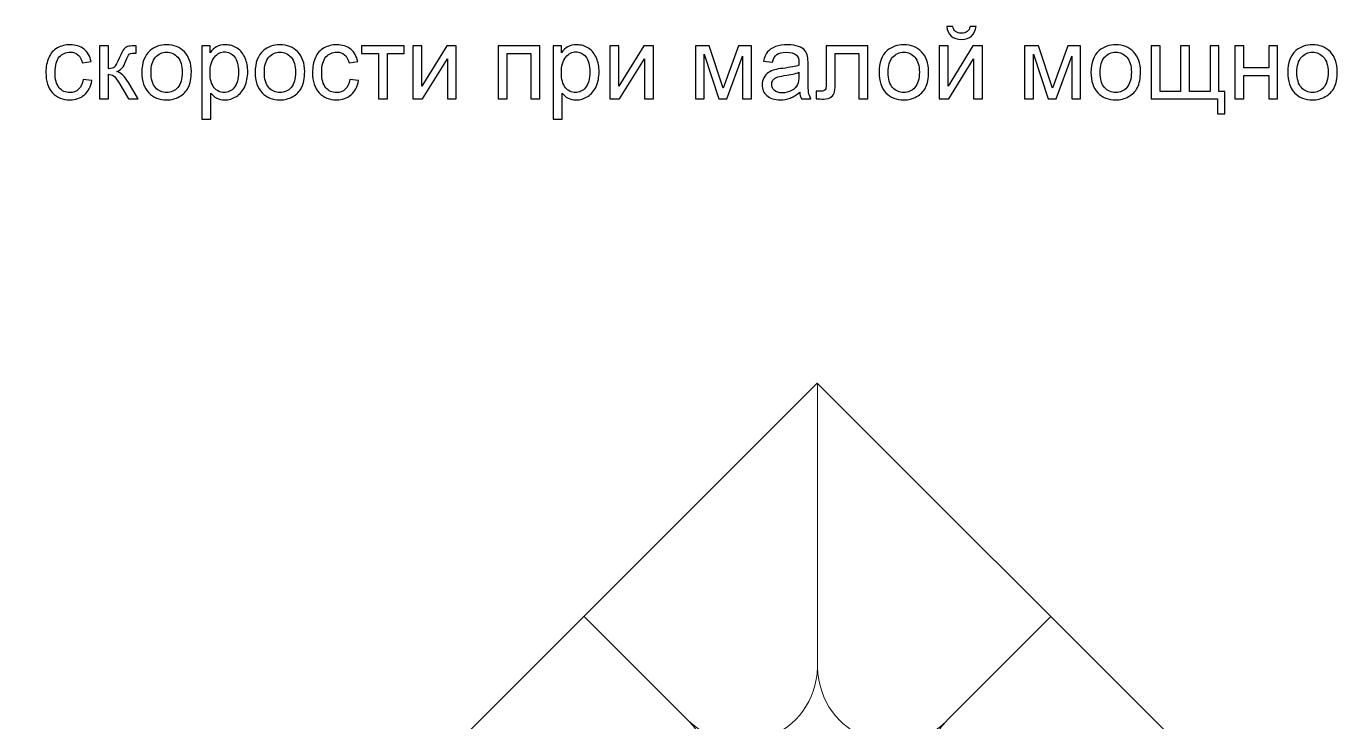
# Model space of a CAD drawing. Header units: millimetres. Extents: x -1172 to 901, y -384 to 816.
# Drawn here: x 530.9 to 665.3, y 129.6 to 200.5 of the extents above; entities that cross this region are included whole.
import ezdxf

# ---------------------------------------------------------------- set-up
doc = ezdxf.new("R2010")
doc.units = ezdxf.units.MM
doc.header["$MEASUREMENT"] = 0
doc.layers.add('layer 1', color=7, linetype='Continuous')

msp = doc.modelspace()

# ---------------------------------------------------------------- linework, layer by layer
at = {"layer": 'layer 1', "color": 242}
for points, knots in [([(627.106, 200.5212), (627.106, 200.5212), (627.7294, 200.5212), (627.7294, 200.5212), (627.7294, 200.5212), (627.6792, 200.0935), (627.5233, 199.7645), (627.2636, 199.5359), (627.2636, 199.5359), (627.0038, 199.3056), (626.6592, 199.1913), (626.228, 199.1913), (626.228, 199.1913), (625.7951, 199.1913), (625.4487, 199.3056), (625.1907, 199.5324), (625.1907, 199.5324), (624.9326, 199.761), (624.7768, 200.09), (624.7266, 200.5212), (624.7266, 200.5212), (624.7266, 200.5212), (625.35, 200.5212), (625.35, 200.5212), (625.35, 200.5212), (625.3967, 200.2875), (625.492, 200.1126), (625.6323, 199.9983), (625.6323, 199.9983), (625.7725, 199.8822), (625.963, 199.8251), (626.2003, 199.8251), (626.2003, 199.8251), (626.4756, 199.8251), (626.6834, 199.8805), (626.8237, 199.9931), (626.8237, 199.9931), (626.964, 200.1039), (627.0592, 200.2805), (627.106, 200.5212)], [0, 0, 0, 0, 0.09090909, 0.09090909, 0.09090909, 0.09090909, 0.18181818, 0.18181818, 0.18181818, 0.18181818, 0.27272727, 0.27272727, 0.27272727, 0.27272727, 0.36363636, 0.36363636, 0.36363636, 0.36363636, 0.45454545, 0.45454545, 0.45454545, 0.45454545, 0.54545455, 0.54545455, 0.54545455, 0.54545455, 0.63636364, 0.63636364, 0.63636364, 0.63636364, 0.72727273, 0.72727273, 0.72727273, 0.72727273, 0.81818182, 0.81818182, 0.81818182, 0.81818182, 1, 1, 1, 1]), ([(536.6536, 195.1078), (536.6536, 195.1078), (537.5471, 194.9831), (537.5471, 194.9831), (537.5471, 194.9831), (537.4484, 194.3683), (537.1991, 193.8886), (536.7956, 193.5406), (536.7956, 193.5406), (536.3921, 193.1925), (535.895, 193.0193), (535.308, 193.0193), (535.308, 193.0193), (534.572, 193.0193), (533.9797, 193.26), (533.5329, 193.7414), (533.5329, 193.7414), (533.0844, 194.2229), (532.861, 194.9121), (532.861, 195.8092), (532.861, 195.8092), (532.861, 196.391), (532.958, 196.8984), (533.1502, 197.3348), (533.1502, 197.3348), (533.3424, 197.7695), (533.6351, 198.0968), (534.03, 198.3133), (534.03, 198.3133), (534.4231, 198.5315), (534.8508, 198.6406), (535.3149, 198.6406), (535.3149, 198.6406), (535.8985, 198.6406), (536.3782, 198.4934), (536.7488, 198.1972), (536.7488, 198.1972), (537.1211, 197.9011), (537.3601, 197.4803), (537.464, 196.9365), (537.464, 196.9365), (537.464, 196.9365), (536.5808, 196.8014), (536.5808, 196.8014), (536.5808, 196.8014), (536.496, 197.1634), (536.347, 197.4353), (536.1306, 197.6188), (536.1306, 197.6188), (535.9158, 197.8007), (535.6561, 197.8924), (535.3513, 197.8924), (535.3513, 197.8924), (534.8906, 197.8924), (534.5166, 197.7279), (534.2274, 197.3989), (534.2274, 197.3989), (533.9399, 197.0681), (533.7962, 196.5486), (533.7962, 195.8351), (533.7962, 195.8351), (533.7962, 195.1113), (533.9347, 194.5865), (534.2118, 194.2592), (534.2118, 194.2592), (534.4906, 193.9319), (534.8525, 193.7674), (535.2976, 193.7674), (535.2976, 193.7674), (535.6578, 193.7674), (535.9574, 193.8765), (536.1964, 194.0965), (536.1964, 194.0965), (536.4371, 194.3147), (536.5895, 194.6523), (536.6536, 195.1078)], [0, 0, 0, 0, 0.05, 0.05, 0.05, 0.05, 0.1, 0.1, 0.1, 0.1, 0.15, 0.15, 0.15, 0.15, 0.2, 0.2, 0.2, 0.2, 0.25, 0.25, 0.25, 0.25, 0.3, 0.3, 0.3, 0.3, 0.35, 0.35, 0.35, 0.35, 0.4, 0.4, 0.4, 0.4, 0.45, 0.45, 0.45, 0.45, 0.5, 0.5, 0.5, 0.5, 0.55, 0.55, 0.55, 0.55, 0.6, 0.6, 0.6, 0.6, 0.65, 0.65, 0.65, 0.65, 0.7, 0.7, 0.7, 0.7, 0.75, 0.75, 0.75, 0.75, 0.8, 0.8, 0.8, 0.8, 0.85, 0.85, 0.85, 0.85, 0.9, 0.9, 0.9, 0.9, 1, 1, 1, 1]), ([(538.3161, 198.5263), (538.3161, 198.5263), (539.2304, 198.5263), (539.2304, 198.5263), (539.2304, 198.5263), (539.2304, 198.5263), (539.2304, 196.1988), (539.2304, 196.1988), (539.2304, 196.1988), (539.5214, 196.1988), (539.7257, 196.2542), (539.8435, 196.3668), (539.8435, 196.3668), (539.9595, 196.4776), (540.131, 196.8014), (540.3595, 197.34), (540.3595, 197.34), (540.5396, 197.766), (540.6851, 198.0466), (540.7959, 198.1817), (540.7959, 198.1817), (540.9085, 198.3167), (541.0367, 198.4085), (541.1821, 198.4553), (541.1821, 198.4553), (541.3293, 198.502), (541.5631, 198.5263), (541.8835, 198.5263), (541.8835, 198.5263), (541.8835, 198.5263), (542.0671, 198.5263), (542.0671, 198.5263), (542.0671, 198.5263), (542.0671, 198.5263), (542.0671, 197.773), (542.0671, 197.773), (542.0671, 197.773), (542.0671, 197.773), (541.8125, 197.7782), (541.8125, 197.7782), (541.8125, 197.7782), (541.5718, 197.7782), (541.4176, 197.7418), (541.3501, 197.6708), (541.3501, 197.6708), (541.2791, 197.5963), (541.17, 197.3747), (541.0245, 197.0058), (541.0245, 197.0058), (540.886, 196.6525), (540.7596, 196.4083), (540.6436, 196.2733), (540.6436, 196.2733), (540.5293, 196.1382), (540.3509, 196.0152), (540.1102, 195.9027), (540.1102, 195.9027), (540.5033, 195.797), (540.8912, 195.4316), (541.2722, 194.8047), (541.2722, 194.8047), (541.2722, 194.8047), (542.2749, 193.1336), (542.2749, 193.1336), (542.2749, 193.1336), (542.2749, 193.1336), (541.2704, 193.1336), (541.2704, 193.1336), (541.2704, 193.1336), (541.2704, 193.1336), (540.2816, 194.7995), (540.2816, 194.7995), (540.2816, 194.7995), (540.0825, 195.1372), (539.9093, 195.3589), (539.7621, 195.4663), (539.7621, 195.4663), (539.6132, 195.5736), (539.4365, 195.6273), (539.2304, 195.6273), (539.2304, 195.6273), (539.2304, 195.6273), (539.2304, 193.1336), (539.2304, 193.1336), (539.2304, 193.1336), (539.2304, 193.1336), (538.3161, 193.1336), (538.3161, 193.1336), (538.3161, 193.1336), (538.3161, 193.1336), (538.3161, 198.5263), (538.3161, 198.5263)], [0, 0, 0, 0, 0.04166667, 0.04166667, 0.04166667, 0.04166667, 0.08333333, 0.08333333, 0.08333333, 0.08333333, 0.125, 0.125, 0.125, 0.125, 0.16666667, 0.16666667, 0.16666667, 0.16666667, 0.20833333, 0.20833333, 0.20833333, 0.20833333, 0.25, 0.25, 0.25, 0.25, 0.29166667, 0.29166667, 0.29166667, 0.29166667, 0.33333333, 0.33333333, 0.33333333, 0.33333333, 0.375, 0.375, 0.375, 0.375, 0.41666667, 0.41666667, 0.41666667, 0.41666667, 0.45833333, 0.45833333, 0.45833333, 0.45833333, 0.5, 0.5, 0.5, 0.5, 0.54166667, 0.54166667, 0.54166667, 0.54166667, 0.58333333, 0.58333333, 0.58333333, 0.58333333, 0.625, 0.625, 0.625, 0.625, 0.66666667, 0.66666667, 0.66666667, 0.66666667, 0.70833333, 0.70833333, 0.70833333, 0.70833333, 0.75, 0.75, 0.75, 0.75, 0.79166667, 0.79166667, 0.79166667, 0.79166667, 0.83333333, 0.83333333, 0.83333333, 0.83333333, 0.875, 0.875, 0.875, 0.875, 0.91666667, 0.91666667, 0.91666667, 0.91666667, 1, 1, 1, 1]), ([(542.6454, 195.8299), (542.6454, 196.8257), (542.9225, 197.5634), (543.4784, 198.0431), (543.4784, 198.0431), (543.9407, 198.4414), (544.507, 198.6406), (545.1737, 198.6406), (545.1737, 198.6406), (545.9132, 198.6406), (546.5193, 198.3981), (546.9903, 197.9132), (546.9903, 197.9132), (547.4597, 197.4301), (547.6952, 196.7599), (547.6952, 195.9061), (547.6952, 195.9061), (547.6952, 195.2134), (547.5913, 194.6697), (547.3835, 194.2731), (547.3835, 194.2731), (547.1756, 193.8765), (546.8726, 193.5683), (546.4743, 193.3483), (546.4743, 193.3483), (546.0777, 193.1284), (545.643, 193.0193), (545.1737, 193.0193), (545.1737, 193.0193), (544.4187, 193.0193), (543.8091, 193.26), (543.3433, 193.7432), (543.3433, 193.7432), (542.8774, 194.2263), (542.6454, 194.9225), (542.6454, 195.8299)], [0, 0, 0, 0, 0.1, 0.1, 0.1, 0.1, 0.2, 0.2, 0.2, 0.2, 0.3, 0.3, 0.3, 0.3, 0.4, 0.4, 0.4, 0.4, 0.5, 0.5, 0.5, 0.5, 0.6, 0.6, 0.6, 0.6, 0.7, 0.7, 0.7, 0.7, 0.8, 0.8, 0.8, 0.8, 1, 1, 1, 1]), ([(543.5805, 195.8282), (543.5805, 195.139), (543.7312, 194.6229), (544.0325, 194.2818), (544.0325, 194.2818), (544.3356, 193.9389), (544.7148, 193.7674), (545.1737, 193.7674), (545.1737, 193.7674), (545.6275, 193.7674), (546.005, 193.9389), (546.308, 194.2835), (546.308, 194.2835), (546.6094, 194.6281), (546.76, 195.1528), (546.76, 195.8576), (546.76, 195.8576), (546.76, 196.5226), (546.6076, 197.0266), (546.3046, 197.3677), (546.3046, 197.3677), (546.0015, 197.7106), (545.624, 197.8821), (545.1737, 197.8821), (545.1737, 197.8821), (544.7148, 197.8821), (544.3356, 197.7123), (544.0325, 197.3712), (544.0325, 197.3712), (543.7312, 197.03), (543.5805, 196.5157), (543.5805, 195.8282)], [0, 0, 0, 0, 0.11111111, 0.11111111, 0.11111111, 0.11111111, 0.22222222, 0.22222222, 0.22222222, 0.22222222, 0.33333333, 0.33333333, 0.33333333, 0.33333333, 0.44444444, 0.44444444, 0.44444444, 0.44444444, 0.55555556, 0.55555556, 0.55555556, 0.55555556, 0.66666667, 0.66666667, 0.66666667, 0.66666667, 0.77777778, 0.77777778, 0.77777778, 0.77777778, 1, 1, 1, 1]), ([(548.7671, 191.0659), (548.7671, 191.0659), (548.7671, 198.5263), (548.7671, 198.5263), (548.7671, 198.5263), (548.7671, 198.5263), (549.5983, 198.5263), (549.5983, 198.5263), (549.5983, 198.5263), (549.5983, 198.5263), (549.5983, 197.818), (549.5983, 197.818), (549.5983, 197.818), (549.794, 198.0916), (550.0157, 198.2977), (550.2633, 198.4345), (550.2633, 198.4345), (550.5092, 198.5713), (550.8088, 198.6406), (551.1604, 198.6406), (551.1604, 198.6406), (551.621, 198.6406), (552.0262, 198.5228), (552.3778, 198.2856), (552.3778, 198.2856), (552.7293, 198.05), (552.9943, 197.7158), (553.1744, 197.2863), (553.1744, 197.2863), (553.3527, 196.8551), (553.4428, 196.3841), (553.4428, 195.8698), (553.4428, 195.8698), (553.4428, 195.3208), (553.3441, 194.8255), (553.1467, 194.3839), (553.1467, 194.3839), (552.9492, 193.9441), (552.6618, 193.6064), (552.2843, 193.3708), (552.2843, 193.3708), (551.9085, 193.1371), (551.5119, 193.0193), (551.0963, 193.0193), (551.0963, 193.0193), (550.7915, 193.0193), (550.5179, 193.0834), (550.2772, 193.2115), (550.2772, 193.2115), (550.0347, 193.3397), (549.8373, 193.5007), (549.6814, 193.6964), (549.6814, 193.6964), (549.6814, 193.6964), (549.6814, 191.0659), (549.6814, 191.0659), (549.6814, 191.0659), (549.6814, 191.0659), (548.7671, 191.0659), (548.7671, 191.0659)], [0, 0, 0, 0, 0.0625, 0.0625, 0.0625, 0.0625, 0.125, 0.125, 0.125, 0.125, 0.1875, 0.1875, 0.1875, 0.1875, 0.25, 0.25, 0.25, 0.25, 0.3125, 0.3125, 0.3125, 0.3125, 0.375, 0.375, 0.375, 0.375, 0.4375, 0.4375, 0.4375, 0.4375, 0.5, 0.5, 0.5, 0.5, 0.5625, 0.5625, 0.5625, 0.5625, 0.625, 0.625, 0.625, 0.625, 0.6875, 0.6875, 0.6875, 0.6875, 0.75, 0.75, 0.75, 0.75, 0.8125, 0.8125, 0.8125, 0.8125, 0.875, 0.875, 0.875, 0.875, 1, 1, 1, 1]), ([(549.5983, 195.797), (549.5983, 195.1061), (549.7386, 194.5952), (550.0174, 194.2644), (550.0174, 194.2644), (550.2979, 193.9337), (550.6374, 193.7674), (551.0357, 193.7674), (551.0357, 193.7674), (551.4409, 193.7674), (551.7872, 193.9389), (552.0747, 194.2818), (552.0747, 194.2818), (552.3639, 194.6246), (552.5077, 195.1546), (552.5077, 195.8732), (552.5077, 195.8732), (552.5077, 196.559), (552.3674, 197.0716), (552.0851, 197.4128), (552.0851, 197.4128), (551.8028, 197.7539), (551.4669, 197.9236), (551.0755, 197.9236), (551.0755, 197.9236), (550.6876, 197.9236), (550.3447, 197.7418), (550.0468, 197.3799), (550.0468, 197.3799), (549.7472, 197.0162), (549.5983, 196.4897), (549.5983, 195.797)], [0, 0, 0, 0, 0.11111111, 0.11111111, 0.11111111, 0.11111111, 0.22222222, 0.22222222, 0.22222222, 0.22222222, 0.33333333, 0.33333333, 0.33333333, 0.33333333, 0.44444444, 0.44444444, 0.44444444, 0.44444444, 0.55555556, 0.55555556, 0.55555556, 0.55555556, 0.66666667, 0.66666667, 0.66666667, 0.66666667, 0.77777778, 0.77777778, 0.77777778, 0.77777778, 1, 1, 1, 1]), ([(554.203, 195.8299), (554.203, 196.8257), (554.4801, 197.5634), (555.036, 198.0431), (555.036, 198.0431), (555.4983, 198.4414), (556.0646, 198.6406), (556.7313, 198.6406), (556.7313, 198.6406), (557.4708, 198.6406), (558.0769, 198.3981), (558.5479, 197.9132), (558.5479, 197.9132), (559.0173, 197.4301), (559.2528, 196.7599), (559.2528, 195.9061), (559.2528, 195.9061), (559.2528, 195.2134), (559.1489, 194.6697), (558.9411, 194.2731), (558.9411, 194.2731), (558.7332, 193.8765), (558.4302, 193.5683), (558.0319, 193.3483), (558.0319, 193.3483), (557.6353, 193.1284), (557.2006, 193.0193), (556.7313, 193.0193), (556.7313, 193.0193), (555.9763, 193.0193), (555.3667, 193.26), (554.9009, 193.7432), (554.9009, 193.7432), (554.435, 194.2263), (554.203, 194.9225), (554.203, 195.8299)], [0, 0, 0, 0, 0.1, 0.1, 0.1, 0.1, 0.2, 0.2, 0.2, 0.2, 0.3, 0.3, 0.3, 0.3, 0.4, 0.4, 0.4, 0.4, 0.5, 0.5, 0.5, 0.5, 0.6, 0.6, 0.6, 0.6, 0.7, 0.7, 0.7, 0.7, 0.8, 0.8, 0.8, 0.8, 1, 1, 1, 1]), ([(555.1381, 195.8282), (555.1381, 195.139), (555.2888, 194.6229), (555.5901, 194.2818), (555.5901, 194.2818), (555.8932, 193.9389), (556.2724, 193.7674), (556.7313, 193.7674), (556.7313, 193.7674), (557.1851, 193.7674), (557.5626, 193.9389), (557.8656, 194.2835), (557.8656, 194.2835), (558.167, 194.6281), (558.3176, 195.1528), (558.3176, 195.8576), (558.3176, 195.8576), (558.3176, 196.5226), (558.1652, 197.0266), (557.8622, 197.3677), (557.8622, 197.3677), (557.5591, 197.7106), (557.1816, 197.8821), (556.7313, 197.8821), (556.7313, 197.8821), (556.2724, 197.8821), (555.8932, 197.7123), (555.5901, 197.3712), (555.5901, 197.3712), (555.2888, 197.03), (555.1381, 196.5157), (555.1381, 195.8282)], [0, 0, 0, 0, 0.11111111, 0.11111111, 0.11111111, 0.11111111, 0.22222222, 0.22222222, 0.22222222, 0.22222222, 0.33333333, 0.33333333, 0.33333333, 0.33333333, 0.44444444, 0.44444444, 0.44444444, 0.44444444, 0.55555556, 0.55555556, 0.55555556, 0.55555556, 0.66666667, 0.66666667, 0.66666667, 0.66666667, 0.77777778, 0.77777778, 0.77777778, 0.77777778, 1, 1, 1, 1]), ([(563.8471, 195.1078), (563.8471, 195.1078), (564.7406, 194.9831), (564.7406, 194.9831), (564.7406, 194.9831), (564.6419, 194.3683), (564.3926, 193.8886), (563.9891, 193.5406), (563.9891, 193.5406), (563.5856, 193.1925), (563.0885, 193.0193), (562.5015, 193.0193), (562.5015, 193.0193), (561.7655, 193.0193), (561.1732, 193.26), (560.7264, 193.7414), (560.7264, 193.7414), (560.2779, 194.2229), (560.0545, 194.9121), (560.0545, 195.8092), (560.0545, 195.8092), (560.0545, 196.391), (560.1515, 196.8984), (560.3437, 197.3348), (560.3437, 197.3348), (560.5359, 197.7695), (560.8286, 198.0968), (561.2235, 198.3133), (561.2235, 198.3133), (561.6166, 198.5315), (562.0443, 198.6406), (562.5084, 198.6406), (562.5084, 198.6406), (563.092, 198.6406), (563.5717, 198.4934), (563.9423, 198.1972), (563.9423, 198.1972), (564.3146, 197.9011), (564.5536, 197.4803), (564.6575, 196.9365), (564.6575, 196.9365), (564.6575, 196.9365), (563.7743, 196.8014), (563.7743, 196.8014), (563.7743, 196.8014), (563.6895, 197.1634), (563.5405, 197.4353), (563.3241, 197.6188), (563.3241, 197.6188), (563.1093, 197.8007), (562.8496, 197.8924), (562.5448, 197.8924), (562.5448, 197.8924), (562.0841, 197.8924), (561.7101, 197.7279), (561.4209, 197.3989), (561.4209, 197.3989), (561.1334, 197.0681), (560.9897, 196.5486), (560.9897, 195.8351), (560.9897, 195.8351), (560.9897, 195.1113), (561.1282, 194.5865), (561.4053, 194.2592), (561.4053, 194.2592), (561.6841, 193.9319), (562.046, 193.7674), (562.4911, 193.7674), (562.4911, 193.7674), (562.8513, 193.7674), (563.1509, 193.8765), (563.3899, 194.0965), (563.3899, 194.0965), (563.6306, 194.3147), (563.783, 194.6523), (563.8471, 195.1078)], [0, 0, 0, 0, 0.05, 0.05, 0.05, 0.05, 0.1, 0.1, 0.1, 0.1, 0.15, 0.15, 0.15, 0.15, 0.2, 0.2, 0.2, 0.2, 0.25, 0.25, 0.25, 0.25, 0.3, 0.3, 0.3, 0.3, 0.35, 0.35, 0.35, 0.35, 0.4, 0.4, 0.4, 0.4, 0.45, 0.45, 0.45, 0.45, 0.5, 0.5, 0.5, 0.5, 0.55, 0.55, 0.55, 0.55, 0.6, 0.6, 0.6, 0.6, 0.65, 0.65, 0.65, 0.65, 0.7, 0.7, 0.7, 0.7, 0.75, 0.75, 0.75, 0.75, 0.8, 0.8, 0.8, 0.8, 0.85, 0.85, 0.85, 0.85, 0.9, 0.9, 0.9, 0.9, 1, 1, 1, 1]), ([(565.042, 198.5263), (565.042, 198.5263), (569.406, 198.5263), (569.406, 198.5263), (569.406, 198.5263), (569.406, 198.5263), (569.406, 197.7678), (569.406, 197.7678), (569.406, 197.7678), (569.406, 197.7678), (567.6812, 197.7678), (567.6812, 197.7678), (567.6812, 197.7678), (567.6812, 197.7678), (567.6812, 193.1336), (567.6812, 193.1336), (567.6812, 193.1336), (567.6812, 193.1336), (566.7668, 193.1336), (566.7668, 193.1336), (566.7668, 193.1336), (566.7668, 193.1336), (566.7668, 197.7678), (566.7668, 197.7678), (566.7668, 197.7678), (566.7668, 197.7678), (565.042, 197.7678), (565.042, 197.7678), (565.042, 197.7678), (565.042, 197.7678), (565.042, 198.5263), (565.042, 198.5263)], [0, 0, 0, 0, 0.11111111, 0.11111111, 0.11111111, 0.11111111, 0.22222222, 0.22222222, 0.22222222, 0.22222222, 0.33333333, 0.33333333, 0.33333333, 0.33333333, 0.44444444, 0.44444444, 0.44444444, 0.44444444, 0.55555556, 0.55555556, 0.55555556, 0.55555556, 0.66666667, 0.66666667, 0.66666667, 0.66666667, 0.77777778, 0.77777778, 0.77777778, 0.77777778, 1, 1, 1, 1]), ([(570.2788, 198.5263), (570.2788, 198.5263), (571.1931, 198.5263), (571.1931, 198.5263), (571.1931, 198.5263), (571.1931, 198.5263), (571.1931, 194.4134), (571.1931, 194.4134), (571.1931, 194.4134), (571.1931, 194.4134), (573.7336, 198.5263), (573.7336, 198.5263), (573.7336, 198.5263), (573.7336, 198.5263), (574.7155, 198.5263), (574.7155, 198.5263), (574.7155, 198.5263), (574.7155, 198.5263), (574.7155, 193.1336), (574.7155, 193.1336), (574.7155, 193.1336), (574.7155, 193.1336), (573.8012, 193.1336), (573.8012, 193.1336), (573.8012, 193.1336), (573.8012, 193.1336), (573.8012, 197.2205), (573.8012, 197.2205), (573.8012, 197.2205), (573.8012, 197.2205), (571.2641, 193.1336), (571.2641, 193.1336), (571.2641, 193.1336), (571.2641, 193.1336), (570.2788, 193.1336), (570.2788, 193.1336), (570.2788, 193.1336), (570.2788, 193.1336), (570.2788, 198.5263), (570.2788, 198.5263)], [0, 0, 0, 0, 0.09090909, 0.09090909, 0.09090909, 0.09090909, 0.18181818, 0.18181818, 0.18181818, 0.18181818, 0.27272727, 0.27272727, 0.27272727, 0.27272727, 0.36363636, 0.36363636, 0.36363636, 0.36363636, 0.45454545, 0.45454545, 0.45454545, 0.45454545, 0.54545455, 0.54545455, 0.54545455, 0.54545455, 0.63636364, 0.63636364, 0.63636364, 0.63636364, 0.72727273, 0.72727273, 0.72727273, 0.72727273, 0.81818182, 0.81818182, 0.81818182, 0.81818182, 1, 1, 1, 1]), ([(578.9704, 198.5263), (578.9704, 198.5263), (583.2305, 198.5263), (583.2305, 198.5263), (583.2305, 198.5263), (583.2305, 198.5263), (583.2305, 193.1336), (583.2305, 193.1336), (583.2305, 193.1336), (583.2305, 193.1336), (582.3161, 193.1336), (582.3161, 193.1336), (582.3161, 193.1336), (582.3161, 193.1336), (582.3161, 197.7678), (582.3161, 197.7678), (582.3161, 197.7678), (582.3161, 197.7678), (579.8847, 197.7678), (579.8847, 197.7678), (579.8847, 197.7678), (579.8847, 197.7678), (579.8847, 193.1336), (579.8847, 193.1336), (579.8847, 193.1336), (579.8847, 193.1336), (578.9704, 193.1336), (578.9704, 193.1336), (578.9704, 193.1336), (578.9704, 193.1336), (578.9704, 198.5263), (578.9704, 198.5263)], [0, 0, 0, 0, 0.11111111, 0.11111111, 0.11111111, 0.11111111, 0.22222222, 0.22222222, 0.22222222, 0.22222222, 0.33333333, 0.33333333, 0.33333333, 0.33333333, 0.44444444, 0.44444444, 0.44444444, 0.44444444, 0.55555556, 0.55555556, 0.55555556, 0.55555556, 0.66666667, 0.66666667, 0.66666667, 0.66666667, 0.77777778, 0.77777778, 0.77777778, 0.77777778, 1, 1, 1, 1]), ([(584.5969, 191.0659), (584.5969, 191.0659), (584.5969, 198.5263), (584.5969, 198.5263), (584.5969, 198.5263), (584.5969, 198.5263), (585.4281, 198.5263), (585.4281, 198.5263), (585.4281, 198.5263), (585.4281, 198.5263), (585.4281, 197.818), (585.4281, 197.818), (585.4281, 197.818), (585.6238, 198.0916), (585.8455, 198.2977), (586.0931, 198.4345), (586.0931, 198.4345), (586.339, 198.5713), (586.6386, 198.6406), (586.9902, 198.6406), (586.9902, 198.6406), (587.4508, 198.6406), (587.856, 198.5228), (588.2076, 198.2856), (588.2076, 198.2856), (588.5591, 198.05), (588.8241, 197.7158), (589.0042, 197.2863), (589.0042, 197.2863), (589.1825, 196.8551), (589.2726, 196.3841), (589.2726, 195.8698), (589.2726, 195.8698), (589.2726, 195.3208), (589.1739, 194.8255), (588.9765, 194.3839), (588.9765, 194.3839), (588.779, 193.9441), (588.4916, 193.6064), (588.1141, 193.3708), (588.1141, 193.3708), (587.7383, 193.1371), (587.3417, 193.0193), (586.9261, 193.0193), (586.9261, 193.0193), (586.6213, 193.0193), (586.3477, 193.0834), (586.107, 193.2115), (586.107, 193.2115), (585.8645, 193.3397), (585.6671, 193.5007), (585.5112, 193.6964), (585.5112, 193.6964), (585.5112, 193.6964), (585.5112, 191.0659), (585.5112, 191.0659), (585.5112, 191.0659), (585.5112, 191.0659), (584.5969, 191.0659), (584.5969, 191.0659)], [0, 0, 0, 0, 0.0625, 0.0625, 0.0625, 0.0625, 0.125, 0.125, 0.125, 0.125, 0.1875, 0.1875, 0.1875, 0.1875, 0.25, 0.25, 0.25, 0.25, 0.3125, 0.3125, 0.3125, 0.3125, 0.375, 0.375, 0.375, 0.375, 0.4375, 0.4375, 0.4375, 0.4375, 0.5, 0.5, 0.5, 0.5, 0.5625, 0.5625, 0.5625, 0.5625, 0.625, 0.625, 0.625, 0.625, 0.6875, 0.6875, 0.6875, 0.6875, 0.75, 0.75, 0.75, 0.75, 0.8125, 0.8125, 0.8125, 0.8125, 0.875, 0.875, 0.875, 0.875, 1, 1, 1, 1]), ([(585.4281, 195.797), (585.4281, 195.1061), (585.5684, 194.5952), (585.8472, 194.2644), (585.8472, 194.2644), (586.1277, 193.9337), (586.4672, 193.7674), (586.8655, 193.7674), (586.8655, 193.7674), (587.2707, 193.7674), (587.617, 193.9389), (587.9045, 194.2818), (587.9045, 194.2818), (588.1937, 194.6246), (588.3375, 195.1546), (588.3375, 195.8732), (588.3375, 195.8732), (588.3375, 196.559), (588.1972, 197.0716), (587.9149, 197.4128), (587.9149, 197.4128), (587.6326, 197.7539), (587.2967, 197.9236), (586.9053, 197.9236), (586.9053, 197.9236), (586.5174, 197.9236), (586.1745, 197.7418), (585.8766, 197.3799), (585.8766, 197.3799), (585.577, 197.0162), (585.4281, 196.4897), (585.4281, 195.797)], [0, 0, 0, 0, 0.11111111, 0.11111111, 0.11111111, 0.11111111, 0.22222222, 0.22222222, 0.22222222, 0.22222222, 0.33333333, 0.33333333, 0.33333333, 0.33333333, 0.44444444, 0.44444444, 0.44444444, 0.44444444, 0.55555556, 0.55555556, 0.55555556, 0.55555556, 0.66666667, 0.66666667, 0.66666667, 0.66666667, 0.77777778, 0.77777778, 0.77777778, 0.77777778, 1, 1, 1, 1]), ([(590.3757, 198.5263), (590.3757, 198.5263), (591.29, 198.5263), (591.29, 198.5263), (591.29, 198.5263), (591.29, 198.5263), (591.29, 194.4134), (591.29, 194.4134), (591.29, 194.4134), (591.29, 194.4134), (593.8305, 198.5263), (593.8305, 198.5263), (593.8305, 198.5263), (593.8305, 198.5263), (594.8124, 198.5263), (594.8124, 198.5263), (594.8124, 198.5263), (594.8124, 198.5263), (594.8124, 193.1336), (594.8124, 193.1336), (594.8124, 193.1336), (594.8124, 193.1336), (593.8981, 193.1336), (593.8981, 193.1336), (593.8981, 193.1336), (593.8981, 193.1336), (593.8981, 197.2205), (593.8981, 197.2205), (593.8981, 197.2205), (593.8981, 197.2205), (591.361, 193.1336), (591.361, 193.1336), (591.361, 193.1336), (591.361, 193.1336), (590.3757, 193.1336), (590.3757, 193.1336), (590.3757, 193.1336), (590.3757, 193.1336), (590.3757, 198.5263), (590.3757, 198.5263)], [0, 0, 0, 0, 0.09090909, 0.09090909, 0.09090909, 0.09090909, 0.18181818, 0.18181818, 0.18181818, 0.18181818, 0.27272727, 0.27272727, 0.27272727, 0.27272727, 0.36363636, 0.36363636, 0.36363636, 0.36363636, 0.45454545, 0.45454545, 0.45454545, 0.45454545, 0.54545455, 0.54545455, 0.54545455, 0.54545455, 0.63636364, 0.63636364, 0.63636364, 0.63636364, 0.72727273, 0.72727273, 0.72727273, 0.72727273, 0.81818182, 0.81818182, 0.81818182, 0.81818182, 1, 1, 1, 1]), ([(599.0984, 198.5263), (599.0984, 198.5263), (600.5046, 198.5263), (600.5046, 198.5263), (600.5046, 198.5263), (600.5046, 198.5263), (601.9299, 194.2107), (601.9299, 194.2107), (601.9299, 194.2107), (601.9299, 194.2107), (603.5075, 198.5263), (603.5075, 198.5263), (603.5075, 198.5263), (603.5075, 198.5263), (604.8132, 198.5263), (604.8132, 198.5263), (604.8132, 198.5263), (604.8132, 198.5263), (604.8132, 193.1336), (604.8132, 193.1336), (604.8132, 193.1336), (604.8132, 193.1336), (603.8989, 193.1336), (603.8989, 193.1336), (603.8989, 193.1336), (603.8989, 193.1336), (603.8989, 197.4751), (603.8989, 197.4751), (603.8989, 197.4751), (603.8989, 197.4751), (602.3108, 193.1336), (602.3108, 193.1336), (602.3108, 193.1336), (602.3108, 193.1336), (601.4935, 193.1336), (601.4935, 193.1336), (601.4935, 193.1336), (601.4935, 193.1336), (599.992, 197.6829), (599.992, 197.6829), (599.992, 197.6829), (599.992, 197.6829), (599.992, 193.1336), (599.992, 193.1336), (599.992, 193.1336), (599.992, 193.1336), (599.0984, 193.1336), (599.0984, 193.1336), (599.0984, 193.1336), (599.0984, 193.1336), (599.0984, 198.5263), (599.0984, 198.5263)], [0, 0, 0, 0, 0.07142857, 0.07142857, 0.07142857, 0.07142857, 0.14285714, 0.14285714, 0.14285714, 0.14285714, 0.21428571, 0.21428571, 0.21428571, 0.21428571, 0.28571429, 0.28571429, 0.28571429, 0.28571429, 0.35714286, 0.35714286, 0.35714286, 0.35714286, 0.42857143, 0.42857143, 0.42857143, 0.42857143, 0.5, 0.5, 0.5, 0.5, 0.57142857, 0.57142857, 0.57142857, 0.57142857, 0.64285714, 0.64285714, 0.64285714, 0.64285714, 0.71428571, 0.71428571, 0.71428571, 0.71428571, 0.78571429, 0.78571429, 0.78571429, 0.78571429, 0.85714286, 0.85714286, 0.85714286, 0.85714286, 1, 1, 1, 1]), ([(609.7332, 193.809), (609.3937, 193.5198), (609.0664, 193.3172), (608.753, 193.1977), (608.753, 193.1977), (608.4395, 193.0782), (608.1036, 193.0193), (607.7434, 193.0193), (607.7434, 193.0193), (607.1511, 193.0193), (606.6957, 193.163), (606.377, 193.4522), (606.377, 193.4522), (606.0584, 193.7397), (605.8991, 194.1086), (605.8991, 194.5571), (605.8991, 194.5571), (605.8991, 194.8203), (605.9597, 195.061), (606.0792, 195.2792), (606.0792, 195.2792), (606.2004, 195.4974), (606.358, 195.6706), (606.5519, 195.8022), (606.5519, 195.8022), (606.7476, 195.9338), (606.9658, 196.0343), (607.21, 196.1018), (607.21, 196.1018), (607.3901, 196.1486), (607.662, 196.1936), (608.0239, 196.2386), (608.0239, 196.2386), (608.7616, 196.3252), (609.3071, 196.4309), (609.6552, 196.5521), (609.6552, 196.5521), (609.6587, 196.6768), (609.6604, 196.7564), (609.6604, 196.7893), (609.6604, 196.7893), (609.6604, 197.1599), (609.5738, 197.4214), (609.4007, 197.5738), (609.4007, 197.5738), (609.1669, 197.7799), (608.8188, 197.8821), (608.3581, 197.8821), (608.3581, 197.8821), (607.9269, 197.8821), (607.6083, 197.8059), (607.4039, 197.6552), (607.4039, 197.6552), (607.1979, 197.5045), (607.0472, 197.2378), (606.9485, 196.8534), (606.9485, 196.8534), (606.9485, 196.8534), (606.0549, 196.9781), (606.0549, 196.9781), (606.0549, 196.9781), (606.1363, 197.3608), (606.2697, 197.6708), (606.4567, 197.9063), (606.4567, 197.9063), (606.6437, 198.1418), (606.9139, 198.3219), (607.2671, 198.4501), (607.2671, 198.4501), (607.6187, 198.5765), (608.0291, 198.6406), (608.4932, 198.6406), (608.4932, 198.6406), (608.9539, 198.6406), (609.3297, 198.5869), (609.6189, 198.4778), (609.6189, 198.4778), (609.9063, 198.3687), (610.1193, 198.2336), (610.2544, 198.0691), (610.2544, 198.0691), (610.3895, 197.9046), (610.4847, 197.6968), (610.5401, 197.4457), (610.5401, 197.4457), (610.5696, 197.2898), (610.5852, 197.0093), (610.5852, 196.6058), (610.5852, 196.6058), (610.5852, 196.6058), (610.5852, 195.3935), (610.5852, 195.3935), (610.5852, 195.3935), (610.5852, 194.5467), (610.6042, 194.0116), (610.6423, 193.7847), (610.6423, 193.7847), (610.6787, 193.5579), (610.7549, 193.3414), (610.8657, 193.1336), (610.8657, 193.1336), (610.8657, 193.1336), (609.9098, 193.1336), (609.9098, 193.1336), (609.9098, 193.1336), (609.818, 193.3258), (609.7591, 193.551), (609.7332, 193.809)], [0, 0, 0, 0, 0.03571429, 0.03571429, 0.03571429, 0.03571429, 0.07142857, 0.07142857, 0.07142857, 0.07142857, 0.10714286, 0.10714286, 0.10714286, 0.10714286, 0.14285714, 0.14285714, 0.14285714, 0.14285714, 0.17857143, 0.17857143, 0.17857143, 0.17857143, 0.21428571, 0.21428571, 0.21428571, 0.21428571, 0.25, 0.25, 0.25, 0.25, 0.28571429, 0.28571429, 0.28571429, 0.28571429, 0.32142857, 0.32142857, 0.32142857, 0.32142857, 0.35714286, 0.35714286, 0.35714286, 0.35714286, 0.39285714, 0.39285714, 0.39285714, 0.39285714, 0.42857143, 0.42857143, 0.42857143, 0.42857143, 0.46428571, 0.46428571, 0.46428571, 0.46428571, 0.5, 0.5, 0.5, 0.5, 0.53571429, 0.53571429, 0.53571429, 0.53571429, 0.57142857, 0.57142857, 0.57142857, 0.57142857, 0.60714286, 0.60714286, 0.60714286, 0.60714286, 0.64285714, 0.64285714, 0.64285714, 0.64285714, 0.67857143, 0.67857143, 0.67857143, 0.67857143, 0.71428571, 0.71428571, 0.71428571, 0.71428571, 0.75, 0.75, 0.75, 0.75, 0.78571429, 0.78571429, 0.78571429, 0.78571429, 0.82142857, 0.82142857, 0.82142857, 0.82142857, 0.85714286, 0.85714286, 0.85714286, 0.85714286, 0.89285714, 0.89285714, 0.89285714, 0.89285714, 0.92857143, 0.92857143, 0.92857143, 0.92857143, 1, 1, 1, 1]), ([(612.4364, 198.5263), (612.4364, 198.5263), (616.6861, 198.5263), (616.6861, 198.5263), (616.6861, 198.5263), (616.6861, 198.5263), (616.6861, 193.1388), (616.6861, 193.1388), (616.6861, 193.1388), (616.6861, 193.1388), (615.7717, 193.1388), (615.7717, 193.1388), (615.7717, 193.1388), (615.7717, 193.1388), (615.7717, 197.7678), (615.7717, 197.7678), (615.7717, 197.7678), (615.7717, 197.7678), (613.3507, 197.7678), (613.3507, 197.7678), (613.3507, 197.7678), (613.3507, 197.7678), (613.3507, 195.0853), (613.3507, 195.0853), (613.3507, 195.0853), (613.3507, 194.4601), (613.3299, 194.048), (613.2901, 193.8471), (613.2901, 193.8471), (613.2486, 193.6479), (613.1377, 193.4748), (612.9559, 193.3258), (612.9559, 193.3258), (612.7723, 193.1769), (612.5091, 193.1024), (612.1645, 193.1024), (612.1645, 193.1024), (611.9515, 193.1024), (611.7056, 193.1163), (611.4285, 193.1423), (611.4285, 193.1423), (611.4285, 193.1423), (611.4285, 193.9025), (611.4285, 193.9025), (611.4285, 193.9025), (611.4285, 193.9025), (611.8285, 193.9025), (611.8285, 193.9025), (611.8285, 193.9025), (612.0173, 193.9025), (612.1524, 193.9215), (612.2337, 193.9614), (612.2337, 193.9614), (612.3151, 193.9995), (612.3688, 194.0618), (612.3965, 194.1467), (612.3965, 194.1467), (612.4225, 194.2315), (612.4364, 194.5069), (612.4364, 194.9727), (612.4364, 194.9727), (612.4364, 194.9727), (612.4364, 198.5263), (612.4364, 198.5263)], [0, 0, 0, 0, 0.05882353, 0.05882353, 0.05882353, 0.05882353, 0.11764706, 0.11764706, 0.11764706, 0.11764706, 0.17647059, 0.17647059, 0.17647059, 0.17647059, 0.23529412, 0.23529412, 0.23529412, 0.23529412, 0.29411765, 0.29411765, 0.29411765, 0.29411765, 0.35294118, 0.35294118, 0.35294118, 0.35294118, 0.41176471, 0.41176471, 0.41176471, 0.41176471, 0.47058824, 0.47058824, 0.47058824, 0.47058824, 0.52941176, 0.52941176, 0.52941176, 0.52941176, 0.58823529, 0.58823529, 0.58823529, 0.58823529, 0.64705882, 0.64705882, 0.64705882, 0.64705882, 0.70588235, 0.70588235, 0.70588235, 0.70588235, 0.76470588, 0.76470588, 0.76470588, 0.76470588, 0.82352941, 0.82352941, 0.82352941, 0.82352941, 0.88235294, 0.88235294, 0.88235294, 0.88235294, 1, 1, 1, 1]), ([(617.8256, 195.8299), (617.8256, 196.8257), (618.1027, 197.5634), (618.6586, 198.0431), (618.6586, 198.0431), (619.1209, 198.4414), (619.6872, 198.6406), (620.3539, 198.6406), (620.3539, 198.6406), (621.0934, 198.6406), (621.6995, 198.3981), (622.1705, 197.9132), (622.1705, 197.9132), (622.6399, 197.4301), (622.8754, 196.7599), (622.8754, 195.9061), (622.8754, 195.9061), (622.8754, 195.2134), (622.7715, 194.6697), (622.5637, 194.2731), (622.5637, 194.2731), (622.3558, 193.8765), (622.0528, 193.5683), (621.6545, 193.3483), (621.6545, 193.3483), (621.2579, 193.1284), (620.8232, 193.0193), (620.3539, 193.0193), (620.3539, 193.0193), (619.5989, 193.0193), (618.9893, 193.26), (618.5235, 193.7432), (618.5235, 193.7432), (618.0576, 194.2263), (617.8256, 194.9225), (617.8256, 195.8299)], [0, 0, 0, 0, 0.1, 0.1, 0.1, 0.1, 0.2, 0.2, 0.2, 0.2, 0.3, 0.3, 0.3, 0.3, 0.4, 0.4, 0.4, 0.4, 0.5, 0.5, 0.5, 0.5, 0.6, 0.6, 0.6, 0.6, 0.7, 0.7, 0.7, 0.7, 0.8, 0.8, 0.8, 0.8, 1, 1, 1, 1]), ([(618.7607, 195.8282), (618.7607, 195.139), (618.9114, 194.6229), (619.2127, 194.2818), (619.2127, 194.2818), (619.5158, 193.9389), (619.895, 193.7674), (620.3539, 193.7674), (620.3539, 193.7674), (620.8077, 193.7674), (621.1852, 193.9389), (621.4882, 194.2835), (621.4882, 194.2835), (621.7896, 194.6281), (621.9402, 195.1528), (621.9402, 195.8576), (621.9402, 195.8576), (621.9402, 196.5226), (621.7878, 197.0266), (621.4848, 197.3677), (621.4848, 197.3677), (621.1817, 197.7106), (620.8042, 197.8821), (620.3539, 197.8821), (620.3539, 197.8821), (619.895, 197.8821), (619.5158, 197.7123), (619.2127, 197.3712), (619.2127, 197.3712), (618.9114, 197.03), (618.7607, 196.5157), (618.7607, 195.8282)], [0, 0, 0, 0, 0.11111111, 0.11111111, 0.11111111, 0.11111111, 0.22222222, 0.22222222, 0.22222222, 0.22222222, 0.33333333, 0.33333333, 0.33333333, 0.33333333, 0.44444444, 0.44444444, 0.44444444, 0.44444444, 0.55555556, 0.55555556, 0.55555556, 0.55555556, 0.66666667, 0.66666667, 0.66666667, 0.66666667, 0.77777778, 0.77777778, 0.77777778, 0.77777778, 1, 1, 1, 1]), ([(623.9473, 198.5263), (623.9473, 198.5263), (624.8616, 198.5263), (624.8616, 198.5263), (624.8616, 198.5263), (624.8616, 198.5263), (624.8616, 194.4134), (624.8616, 194.4134), (624.8616, 194.4134), (624.8616, 194.4134), (627.4021, 198.5263), (627.4021, 198.5263), (627.4021, 198.5263), (627.4021, 198.5263), (628.384, 198.5263), (628.384, 198.5263), (628.384, 198.5263), (628.384, 198.5263), (628.384, 193.1336), (628.384, 193.1336), (628.384, 193.1336), (628.384, 193.1336), (627.4697, 193.1336), (627.4697, 193.1336), (627.4697, 193.1336), (627.4697, 193.1336), (627.4697, 197.2205), (627.4697, 197.2205), (627.4697, 197.2205), (627.4697, 197.2205), (624.9326, 193.1336), (624.9326, 193.1336), (624.9326, 193.1336), (624.9326, 193.1336), (623.9473, 193.1336), (623.9473, 193.1336), (623.9473, 193.1336), (623.9473, 193.1336), (623.9473, 198.5263), (623.9473, 198.5263)], [0, 0, 0, 0, 0.09090909, 0.09090909, 0.09090909, 0.09090909, 0.18181818, 0.18181818, 0.18181818, 0.18181818, 0.27272727, 0.27272727, 0.27272727, 0.27272727, 0.36363636, 0.36363636, 0.36363636, 0.36363636, 0.45454545, 0.45454545, 0.45454545, 0.45454545, 0.54545455, 0.54545455, 0.54545455, 0.54545455, 0.63636364, 0.63636364, 0.63636364, 0.63636364, 0.72727273, 0.72727273, 0.72727273, 0.72727273, 0.81818182, 0.81818182, 0.81818182, 0.81818182, 1, 1, 1, 1]), ([(632.67, 198.5263), (632.67, 198.5263), (634.0762, 198.5263), (634.0762, 198.5263), (634.0762, 198.5263), (634.0762, 198.5263), (635.5015, 194.2107), (635.5015, 194.2107), (635.5015, 194.2107), (635.5015, 194.2107), (637.0791, 198.5263), (637.0791, 198.5263), (637.0791, 198.5263), (637.0791, 198.5263), (638.3848, 198.5263), (638.3848, 198.5263), (638.3848, 198.5263), (638.3848, 198.5263), (638.3848, 193.1336), (638.3848, 193.1336), (638.3848, 193.1336), (638.3848, 193.1336), (637.4705, 193.1336), (637.4705, 193.1336), (637.4705, 193.1336), (637.4705, 193.1336), (637.4705, 197.4751), (637.4705, 197.4751), (637.4705, 197.4751), (637.4705, 197.4751), (635.8824, 193.1336), (635.8824, 193.1336), (635.8824, 193.1336), (635.8824, 193.1336), (635.0651, 193.1336), (635.0651, 193.1336), (635.0651, 193.1336), (635.0651, 193.1336), (633.5636, 197.6829), (633.5636, 197.6829), (633.5636, 197.6829), (633.5636, 197.6829), (633.5636, 193.1336), (633.5636, 193.1336), (633.5636, 193.1336), (633.5636, 193.1336), (632.67, 193.1336), (632.67, 193.1336), (632.67, 193.1336), (632.67, 193.1336), (632.67, 198.5263), (632.67, 198.5263)], [0, 0, 0, 0, 0.07142857, 0.07142857, 0.07142857, 0.07142857, 0.14285714, 0.14285714, 0.14285714, 0.14285714, 0.21428571, 0.21428571, 0.21428571, 0.21428571, 0.28571429, 0.28571429, 0.28571429, 0.28571429, 0.35714286, 0.35714286, 0.35714286, 0.35714286, 0.42857143, 0.42857143, 0.42857143, 0.42857143, 0.5, 0.5, 0.5, 0.5, 0.57142857, 0.57142857, 0.57142857, 0.57142857, 0.64285714, 0.64285714, 0.64285714, 0.64285714, 0.71428571, 0.71428571, 0.71428571, 0.71428571, 0.78571429, 0.78571429, 0.78571429, 0.78571429, 0.85714286, 0.85714286, 0.85714286, 0.85714286, 1, 1, 1, 1]), ([(639.4395, 195.8299), (639.4395, 196.8257), (639.7166, 197.5634), (640.2725, 198.0431), (640.2725, 198.0431), (640.7348, 198.4414), (641.3011, 198.6406), (641.9678, 198.6406), (641.9678, 198.6406), (642.7073, 198.6406), (643.3134, 198.3981), (643.7844, 197.9132), (643.7844, 197.9132), (644.2538, 197.4301), (644.4893, 196.7599), (644.4893, 195.9061), (644.4893, 195.9061), (644.4893, 195.2134), (644.3854, 194.6697), (644.1776, 194.2731), (644.1776, 194.2731), (643.9697, 193.8765), (643.6667, 193.5683), (643.2684, 193.3483), (643.2684, 193.3483), (642.8718, 193.1284), (642.4371, 193.0193), (641.9678, 193.0193), (641.9678, 193.0193), (641.2128, 193.0193), (640.6032, 193.26), (640.1374, 193.7432), (640.1374, 193.7432), (639.6715, 194.2263), (639.4395, 194.9225), (639.4395, 195.8299)], [0, 0, 0, 0, 0.1, 0.1, 0.1, 0.1, 0.2, 0.2, 0.2, 0.2, 0.3, 0.3, 0.3, 0.3, 0.4, 0.4, 0.4, 0.4, 0.5, 0.5, 0.5, 0.5, 0.6, 0.6, 0.6, 0.6, 0.7, 0.7, 0.7, 0.7, 0.8, 0.8, 0.8, 0.8, 1, 1, 1, 1]), ([(640.3746, 195.8282), (640.3746, 195.139), (640.5253, 194.6229), (640.8266, 194.2818), (640.8266, 194.2818), (641.1297, 193.9389), (641.5089, 193.7674), (641.9678, 193.7674), (641.9678, 193.7674), (642.4216, 193.7674), (642.7991, 193.9389), (643.1021, 194.2835), (643.1021, 194.2835), (643.4035, 194.6281), (643.5541, 195.1528), (643.5541, 195.8576), (643.5541, 195.8576), (643.5541, 196.5226), (643.4017, 197.0266), (643.0987, 197.3677), (643.0987, 197.3677), (642.7956, 197.7106), (642.4181, 197.8821), (641.9678, 197.8821), (641.9678, 197.8821), (641.5089, 197.8821), (641.1297, 197.7123), (640.8266, 197.3712), (640.8266, 197.3712), (640.5253, 197.03), (640.3746, 196.5157), (640.3746, 195.8282)], [0, 0, 0, 0, 0.11111111, 0.11111111, 0.11111111, 0.11111111, 0.22222222, 0.22222222, 0.22222222, 0.22222222, 0.33333333, 0.33333333, 0.33333333, 0.33333333, 0.44444444, 0.44444444, 0.44444444, 0.44444444, 0.55555556, 0.55555556, 0.55555556, 0.55555556, 0.66666667, 0.66666667, 0.66666667, 0.66666667, 0.77777778, 0.77777778, 0.77777778, 0.77777778, 1, 1, 1, 1]), ([(645.5923, 198.5263), (645.5923, 198.5263), (646.5067, 198.5263), (646.5067, 198.5263), (646.5067, 198.5263), (646.5067, 198.5263), (646.5067, 193.8817), (646.5067, 193.8817), (646.5067, 193.8817), (646.5067, 193.8817), (648.5848, 193.8817), (648.5848, 193.8817), (648.5848, 193.8817), (648.5848, 193.8817), (648.5848, 198.5263), (648.5848, 198.5263), (648.5848, 198.5263), (648.5848, 198.5263), (649.4992, 198.5263), (649.4992, 198.5263), (649.4992, 198.5263), (649.4992, 198.5263), (649.4992, 193.8817), (649.4992, 193.8817), (649.4992, 193.8817), (649.4992, 193.8817), (651.5773, 193.8817), (651.5773, 193.8817), (651.5773, 193.8817), (651.5773, 193.8817), (651.5773, 198.5263), (651.5773, 198.5263), (651.5773, 198.5263), (651.5773, 198.5263), (652.4916, 198.5263), (652.4916, 198.5263), (652.4916, 198.5263), (652.4916, 198.5263), (652.4916, 193.8817), (652.4916, 193.8817), (652.4916, 193.8817), (652.4916, 193.8817), (653.0943, 193.8817), (653.0943, 193.8817), (653.0943, 193.8817), (653.0943, 193.8817), (653.0943, 191.6062), (653.0943, 191.6062), (653.0943, 191.6062), (653.0943, 191.6062), (652.3358, 191.6062), (652.3358, 191.6062), (652.3358, 191.6062), (652.3358, 191.6062), (652.3358, 193.1336), (652.3358, 193.1336), (652.3358, 193.1336), (652.3358, 193.1336), (645.5923, 193.1336), (645.5923, 193.1336), (645.5923, 193.1336), (645.5923, 193.1336), (645.5923, 198.5263), (645.5923, 198.5263)], [0, 0, 0, 0, 0.05882353, 0.05882353, 0.05882353, 0.05882353, 0.11764706, 0.11764706, 0.11764706, 0.11764706, 0.17647059, 0.17647059, 0.17647059, 0.17647059, 0.23529412, 0.23529412, 0.23529412, 0.23529412, 0.29411765, 0.29411765, 0.29411765, 0.29411765, 0.35294118, 0.35294118, 0.35294118, 0.35294118, 0.41176471, 0.41176471, 0.41176471, 0.41176471, 0.47058824, 0.47058824, 0.47058824, 0.47058824, 0.52941176, 0.52941176, 0.52941176, 0.52941176, 0.58823529, 0.58823529, 0.58823529, 0.58823529, 0.64705882, 0.64705882, 0.64705882, 0.64705882, 0.70588235, 0.70588235, 0.70588235, 0.70588235, 0.76470588, 0.76470588, 0.76470588, 0.76470588, 0.82352941, 0.82352941, 0.82352941, 0.82352941, 0.88235294, 0.88235294, 0.88235294, 0.88235294, 1, 1, 1, 1]), ([(654.1108, 198.5263), (654.1108, 198.5263), (655.0251, 198.5263), (655.0251, 198.5263), (655.0251, 198.5263), (655.0251, 198.5263), (655.0251, 196.2819), (655.0251, 196.2819), (655.0251, 196.2819), (655.0251, 196.2819), (657.5604, 196.2819), (657.5604, 196.2819), (657.5604, 196.2819), (657.5604, 196.2819), (657.5604, 198.5263), (657.5604, 198.5263), (657.5604, 198.5263), (657.5604, 198.5263), (658.4748, 198.5263), (658.4748, 198.5263), (658.4748, 198.5263), (658.4748, 198.5263), (658.4748, 193.1336), (658.4748, 193.1336), (658.4748, 193.1336), (658.4748, 193.1336), (657.5604, 193.1336), (657.5604, 193.1336), (657.5604, 193.1336), (657.5604, 193.1336), (657.5604, 195.5234), (657.5604, 195.5234), (657.5604, 195.5234), (657.5604, 195.5234), (655.0251, 195.5234), (655.0251, 195.5234), (655.0251, 195.5234), (655.0251, 195.5234), (655.0251, 193.1336), (655.0251, 193.1336), (655.0251, 193.1336), (655.0251, 193.1336), (654.1108, 193.1336), (654.1108, 193.1336), (654.1108, 193.1336), (654.1108, 193.1336), (654.1108, 198.5263), (654.1108, 198.5263)], [0, 0, 0, 0, 0.07692308, 0.07692308, 0.07692308, 0.07692308, 0.15384615, 0.15384615, 0.15384615, 0.15384615, 0.23076923, 0.23076923, 0.23076923, 0.23076923, 0.30769231, 0.30769231, 0.30769231, 0.30769231, 0.38461538, 0.38461538, 0.38461538, 0.38461538, 0.46153846, 0.46153846, 0.46153846, 0.46153846, 0.53846154, 0.53846154, 0.53846154, 0.53846154, 0.61538462, 0.61538462, 0.61538462, 0.61538462, 0.69230769, 0.69230769, 0.69230769, 0.69230769, 0.76923077, 0.76923077, 0.76923077, 0.76923077, 0.84615385, 0.84615385, 0.84615385, 0.84615385, 1, 1, 1, 1]), ([(659.5052, 195.8299), (659.5052, 196.8257), (659.7823, 197.5634), (660.3382, 198.0431), (660.3382, 198.0431), (660.8005, 198.4414), (661.3668, 198.6406), (662.0335, 198.6406), (662.0335, 198.6406), (662.773, 198.6406), (663.3791, 198.3981), (663.8501, 197.9132), (663.8501, 197.9132), (664.3195, 197.4301), (664.555, 196.7599), (664.555, 195.9061), (664.555, 195.9061), (664.555, 195.2134), (664.4511, 194.6697), (664.2433, 194.2731), (664.2433, 194.2731), (664.0354, 193.8765), (663.7324, 193.5683), (663.3341, 193.3483), (663.3341, 193.3483), (662.9375, 193.1284), (662.5028, 193.0193), (662.0335, 193.0193), (662.0335, 193.0193), (661.2785, 193.0193), (660.6689, 193.26), (660.2031, 193.7432), (660.2031, 193.7432), (659.7372, 194.2263), (659.5052, 194.9225), (659.5052, 195.8299)], [0, 0, 0, 0, 0.1, 0.1, 0.1, 0.1, 0.2, 0.2, 0.2, 0.2, 0.3, 0.3, 0.3, 0.3, 0.4, 0.4, 0.4, 0.4, 0.5, 0.5, 0.5, 0.5, 0.6, 0.6, 0.6, 0.6, 0.7, 0.7, 0.7, 0.7, 0.8, 0.8, 0.8, 0.8, 1, 1, 1, 1]), ([(660.4403, 195.8282), (660.4403, 195.139), (660.591, 194.6229), (660.8923, 194.2818), (660.8923, 194.2818), (661.1954, 193.9389), (661.5746, 193.7674), (662.0335, 193.7674), (662.0335, 193.7674), (662.4873, 193.7674), (662.8648, 193.9389), (663.1678, 194.2835), (663.1678, 194.2835), (663.4692, 194.6281), (663.6198, 195.1528), (663.6198, 195.8576), (663.6198, 195.8576), (663.6198, 196.5226), (663.4674, 197.0266), (663.1644, 197.3677), (663.1644, 197.3677), (662.8613, 197.7106), (662.4838, 197.8821), (662.0335, 197.8821), (662.0335, 197.8821), (661.5746, 197.8821), (661.1954, 197.7123), (660.8923, 197.3712), (660.8923, 197.3712), (660.591, 197.03), (660.4403, 196.5157), (660.4403, 195.8282)], [0, 0, 0, 0, 0.11111111, 0.11111111, 0.11111111, 0.11111111, 0.22222222, 0.22222222, 0.22222222, 0.22222222, 0.33333333, 0.33333333, 0.33333333, 0.33333333, 0.44444444, 0.44444444, 0.44444444, 0.44444444, 0.55555556, 0.55555556, 0.55555556, 0.55555556, 0.66666667, 0.66666667, 0.66666667, 0.66666667, 0.77777778, 0.77777778, 0.77777778, 0.77777778, 1, 1, 1, 1]), ([(609.6604, 195.8351), (609.3279, 195.7001), (608.8292, 195.5858), (608.1642, 195.4922), (608.1642, 195.4922), (607.7867, 195.4386), (607.52, 195.3779), (607.3641, 195.3104), (607.3641, 195.3104), (607.2083, 195.2429), (607.0888, 195.1442), (607.0039, 195.016), (607.0039, 195.016), (606.9191, 194.8861), (606.8758, 194.7424), (606.8758, 194.5831), (606.8758, 194.5831), (606.8758, 194.3424), (606.9675, 194.1397), (607.1528, 193.9787), (607.1528, 193.9787), (607.3381, 193.8176), (607.6083, 193.7362), (607.9633, 193.7362), (607.9633, 193.7362), (608.3148, 193.7362), (608.6283, 193.8124), (608.9036, 193.9666), (608.9036, 193.9666), (609.1773, 194.119), (609.3799, 194.3285), (609.508, 194.5935), (609.508, 194.5935), (609.6067, 194.7995), (609.6552, 195.1026), (609.6552, 195.5026), (609.6552, 195.5026), (609.6552, 195.5026), (609.6604, 195.8351), (609.6604, 195.8351)], [0, 0, 0, 0, 0.09090909, 0.09090909, 0.09090909, 0.09090909, 0.18181818, 0.18181818, 0.18181818, 0.18181818, 0.27272727, 0.27272727, 0.27272727, 0.27272727, 0.36363636, 0.36363636, 0.36363636, 0.36363636, 0.45454545, 0.45454545, 0.45454545, 0.45454545, 0.54545455, 0.54545455, 0.54545455, 0.54545455, 0.63636364, 0.63636364, 0.63636364, 0.63636364, 0.72727273, 0.72727273, 0.72727273, 0.72727273, 0.81818182, 0.81818182, 0.81818182, 0.81818182, 1, 1, 1, 1])]:
    msp.add_open_spline(points, degree=3, knots=knots, dxfattribs=at)
at = {"layer": 'layer 1', "color": 250, "lineweight": 20}
for points in [[(401.309, 88.0465), (401.3008, 88.0383), (396.1859, 82.9237), (396.1778, 82.9157), (396.1778, 82.9157), (393.1931, 79.9567), (388.5432, 79.9784), (385.6593, 82.8623), (385.6593, 82.8623), (382.6973, 85.8243), (382.5157, 90.4667), (385.5179, 93.4689), (385.5179, 93.4689), (385.5179, 93.4689), (457.9208, 165.8715), (457.9208, 165.8715), (457.9208, 165.8715), (457.9208, 165.8715), (530.4273, 93.4689), (530.4273, 93.4689), (530.4273, 93.4689), (533.3114, 90.5891), (533.3093, 85.8857), (530.4273, 83.0037), (530.4273, 83.0037), (527.4728, 80.0492), (522.8466, 79.8611), (519.8438, 82.8393), (519.8438, 82.8393), (519.8362, 82.8468), (514.6182, 87.9609), (514.6105, 87.9686), (514.6105, 87.9686), (511.6183, 84.9764), (506.7371, 84.9764), (503.7448, 87.9686), (503.7448, 87.9686), (500.7525, 90.961), (500.7526, 95.8421), (503.7448, 98.8343), (503.7448, 98.8343), (500.7526, 95.8421), (495.8714, 95.8421), (492.8791, 98.8343), (492.8791, 98.8343), (489.8867, 101.8267), (489.8869, 106.7077), (492.8791, 109.7), (492.8791, 109.7), (492.8791, 109.7), (492.879, 109.7001), (492.879, 109.7001), (492.879, 109.7001), (489.8867, 106.7079), (485.0056, 106.7078), (482.0134, 109.7001), (482.0134, 109.7001), (479.021, 112.6924), (479.0212, 117.5734), (482.0134, 120.5657), (482.0134, 120.5657), (482.0134, 120.5657), (482.0133, 120.5658), (482.0133, 120.5658), (482.0133, 120.5658), (479.021, 117.5736), (474.1399, 117.5735), (471.1477, 120.5658), (471.1477, 120.5658), (468.1553, 123.5581), (468.1555, 128.4391), (471.1477, 131.4314), (471.1477, 131.4314), (471.1477, 131.4314), (471.1476, 131.4315), (471.1476, 131.4315), (471.1476, 131.4315), (466.4411, 126.7251), (458.1692, 129.81), (457.972, 136.9175), (457.972, 136.9175), (457.745, 129.8754), (449.5052, 126.776), (444.7962, 131.485), (444.7962, 131.485), (447.7885, 128.4927), (447.7886, 123.6116), (444.7962, 120.6193), (444.7962, 120.6193), (441.804, 117.627), (436.9228, 117.627), (433.9305, 120.6193), (433.9305, 120.6193), (436.9228, 117.627), (436.9229, 112.7459), (433.9305, 109.7536), (433.9305, 109.7536), (430.9383, 106.7613), (426.0571, 106.7613), (423.0648, 109.7536), (423.0648, 109.7536), (426.0571, 106.7613), (426.0572, 101.8802), (423.0648, 98.8878), (423.0648, 98.8878), (420.0725, 95.8956), (415.1913, 95.8956), (412.1991, 98.8878), (412.1991, 98.8878), (415.1913, 95.8956), (415.1914, 91.0145), (412.1991, 88.0221), (412.1991, 88.0221), (409.2047, 85.0277), (404.334, 85.0215), (401.309, 88.0465)], [(554.8867, 86.2807), (554.8785, 86.2725), (549.7636, 81.1579), (549.7555, 81.1499), (549.7555, 81.1499), (546.7708, 78.1909), (542.1209, 78.2126), (539.237, 81.0965), (539.237, 81.0965), (536.275, 84.0585), (536.0934, 88.7009), (539.0956, 91.7031), (539.0956, 91.7031), (539.0956, 91.7031), (611.4985, 164.1057), (611.4985, 164.1057), (611.4985, 164.1057), (611.4985, 164.1057), (684.005, 91.7031), (684.005, 91.7031), (684.005, 91.7031), (686.8891, 88.8233), (686.887, 84.1199), (684.005, 81.2379), (684.005, 81.2379), (681.0505, 78.2834), (676.4243, 78.0953), (673.4215, 81.0735), (673.4215, 81.0735), (673.4139, 81.081), (668.1959, 86.1951), (668.1882, 86.2028), (668.1882, 86.2028), (665.196, 83.2106), (660.3148, 83.2106), (657.3225, 86.2028), (657.3225, 86.2028), (654.3302, 89.1952), (654.3303, 94.0763), (657.3225, 97.0685), (657.3225, 97.0685), (654.3303, 94.0763), (649.4491, 94.0763), (646.4568, 97.0685), (646.4568, 97.0685), (643.4644, 100.0609), (643.4646, 104.9419), (646.4568, 107.9342), (646.4568, 107.9342), (646.4568, 107.9342), (646.4567, 107.9343), (646.4567, 107.9343), (646.4567, 107.9343), (643.4644, 104.9421), (638.5833, 104.942), (635.5911, 107.9343), (635.5911, 107.9343), (632.5987, 110.9266), (632.5989, 115.8076), (635.5911, 118.7999), (635.5911, 118.7999), (635.5911, 118.7999), (635.591, 118.8), (635.591, 118.8), (635.591, 118.8), (632.5987, 115.8078), (627.7176, 115.8077), (624.7254, 118.8), (624.7254, 118.8), (621.733, 121.7923), (621.7332, 126.6733), (624.7254, 129.6656), (624.7254, 129.6656), (624.7254, 129.6656), (624.7253, 129.6657), (624.7253, 129.6657), (624.7253, 129.6657), (620.0188, 124.9593), (611.7469, 128.0442), (611.5497, 135.1517), (611.5497, 135.1517), (611.3227, 128.1096), (603.0829, 125.0102), (598.3739, 129.7192), (598.3739, 129.7192), (601.3662, 126.7269), (601.3663, 121.8458), (598.3739, 118.8535), (598.3739, 118.8535), (595.3817, 115.8612), (590.5005, 115.8612), (587.5082, 118.8535), (587.5082, 118.8535), (590.5005, 115.8612), (590.5006, 110.9801), (587.5082, 107.9878), (587.5082, 107.9878), (584.516, 104.9955), (579.6348, 104.9955), (576.6425, 107.9878), (576.6425, 107.9878), (579.6348, 104.9955), (579.6349, 100.1144), (576.6425, 97.122), (576.6425, 97.122), (573.6502, 94.1298), (568.769, 94.1298), (565.7768, 97.122), (565.7768, 97.122), (568.769, 94.1298), (568.7691, 89.2487), (565.7768, 86.2563), (565.7768, 86.2563), (562.7824, 83.2619), (557.9117, 83.2557), (554.8867, 86.2807)]]:
    msp.add_open_spline(points, degree=3, knots=[0, 0, 0, 0, 0.03333333, 0.03333333, 0.03333333, 0.03333333, 0.06666667, 0.06666667, 0.06666667, 0.06666667, 0.1, 0.1, 0.1, 0.1, 0.13333333, 0.13333333, 0.13333333, 0.13333333, 0.16666667, 0.16666667, 0.16666667, 0.16666667, 0.2, 0.2, 0.2, 0.2, 0.23333333, 0.23333333, 0.23333333, 0.23333333, 0.26666667, 0.26666667, 0.26666667, 0.26666667, 0.3, 0.3, 0.3, 0.3, 0.33333333, 0.33333333, 0.33333333, 0.33333333, 0.36666667, 0.36666667, 0.36666667, 0.36666667, 0.4, 0.4, 0.4, 0.4, 0.43333333, 0.43333333, 0.43333333, 0.43333333, 0.46666667, 0.46666667, 0.46666667, 0.46666667, 0.5, 0.5, 0.5, 0.5, 0.53333333, 0.53333333, 0.53333333, 0.53333333, 0.56666667, 0.56666667, 0.56666667, 0.56666667, 0.6, 0.6, 0.6, 0.6, 0.63333333, 0.63333333, 0.63333333, 0.63333333, 0.66666667, 0.66666667, 0.66666667, 0.66666667, 0.7, 0.7, 0.7, 0.7, 0.73333333, 0.73333333, 0.73333333, 0.73333333, 0.76666667, 0.76666667, 0.76666667, 0.76666667, 0.8, 0.8, 0.8, 0.8, 0.83333333, 0.83333333, 0.83333333, 0.83333333, 0.86666667, 0.86666667, 0.86666667, 0.86666667, 0.9, 0.9, 0.9, 0.9, 0.93333333, 0.93333333, 0.93333333, 0.93333333, 1, 1, 1, 1], dxfattribs=at)
at = {"layer": 'layer 1', "color": 242, "lineweight": 20}
for points in [[(611.5505, 164.1057), (611.5505, 164.1057), (611.5505, 135.1517), (611.5505, 135.1517)], [(598.3739, 129.7192), (598.3739, 129.7192), (587.7673, 140.3258), (587.7673, 140.3258)], [(624.7259, 129.7192), (624.7259, 129.7192), (635.3325, 140.3258), (635.3325, 140.3258)]]:
    msp.add_open_spline(points, degree=3, dxfattribs=at)

doc.saveas('drawing.dxf')
